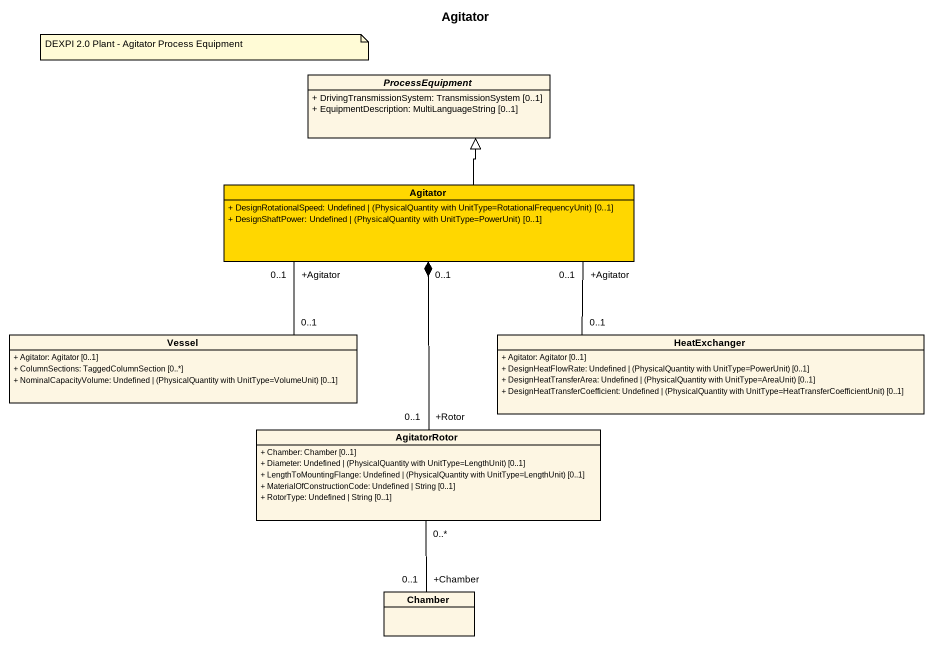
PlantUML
@startuml
title Agitator
hide circle
hide empty members
skinparam classAttributeIconSize 0
abstract class ProcessEquipment {
  + DrivingTransmissionSystem: TransmissionSystem [0..1]
  + EquipmentDescription: MultiLanguageString [0..1]
}
class Agitator #FFD700 {
  {field} + DesignRotationalSpeed: Undefined | (PhysicalQuantity with UnitType=RotationalFrequencyUnit) [0..1]
  {field} + DesignShaftPower: Undefined | (PhysicalQuantity with UnitType=PowerUnit) [0..1]
}
class Vessel {
  + Agitator: Agitator [0..1]
  + ColumnSections: TaggedColumnSection [0..*]
  {field} + NominalCapacityVolume: Undefined | (PhysicalQuantity with UnitType=VolumeUnit) [0..1]
}
class HeatExchanger {
  + Agitator: Agitator [0..1]
  {field} + DesignHeatFlowRate: Undefined | (PhysicalQuantity with UnitType=PowerUnit) [0..1]
  {field} + DesignHeatTransferArea: Undefined | (PhysicalQuantity with UnitType=AreaUnit) [0..1]
  {field} + DesignHeatTransferCoefficient: Undefined | (PhysicalQuantity with UnitType=HeatTransferCoefficientUnit) [0..1]
}
class AgitatorRotor {
  + Chamber: Chamber [0..1]
  {field} + Diameter: Undefined | (PhysicalQuantity with UnitType=LengthUnit) [0..1]
  {field} + LengthToMountingFlange: Undefined | (PhysicalQuantity with UnitType=LengthUnit) [0..1]
  + MaterialOfConstructionCode: Undefined | String [0..1]
  + RotorType: Undefined | String [0..1]
}
class Chamber
Agitator -up-|> ProcessEquipment
Agitator "0..1" *-- "+Rotor\n0..1" AgitatorRotor
Vessel "0..1" -right- "+Agitator\n0..1" Agitator
HeatExchanger "0..1" -left- "+Agitator\n0..1" Agitator
AgitatorRotor "0..*" -- "+Chamber\n0..1" Chamber
note as N1
  DEXPI 2.0 Plant - Agitator Process Equipment
end note
@enduml
